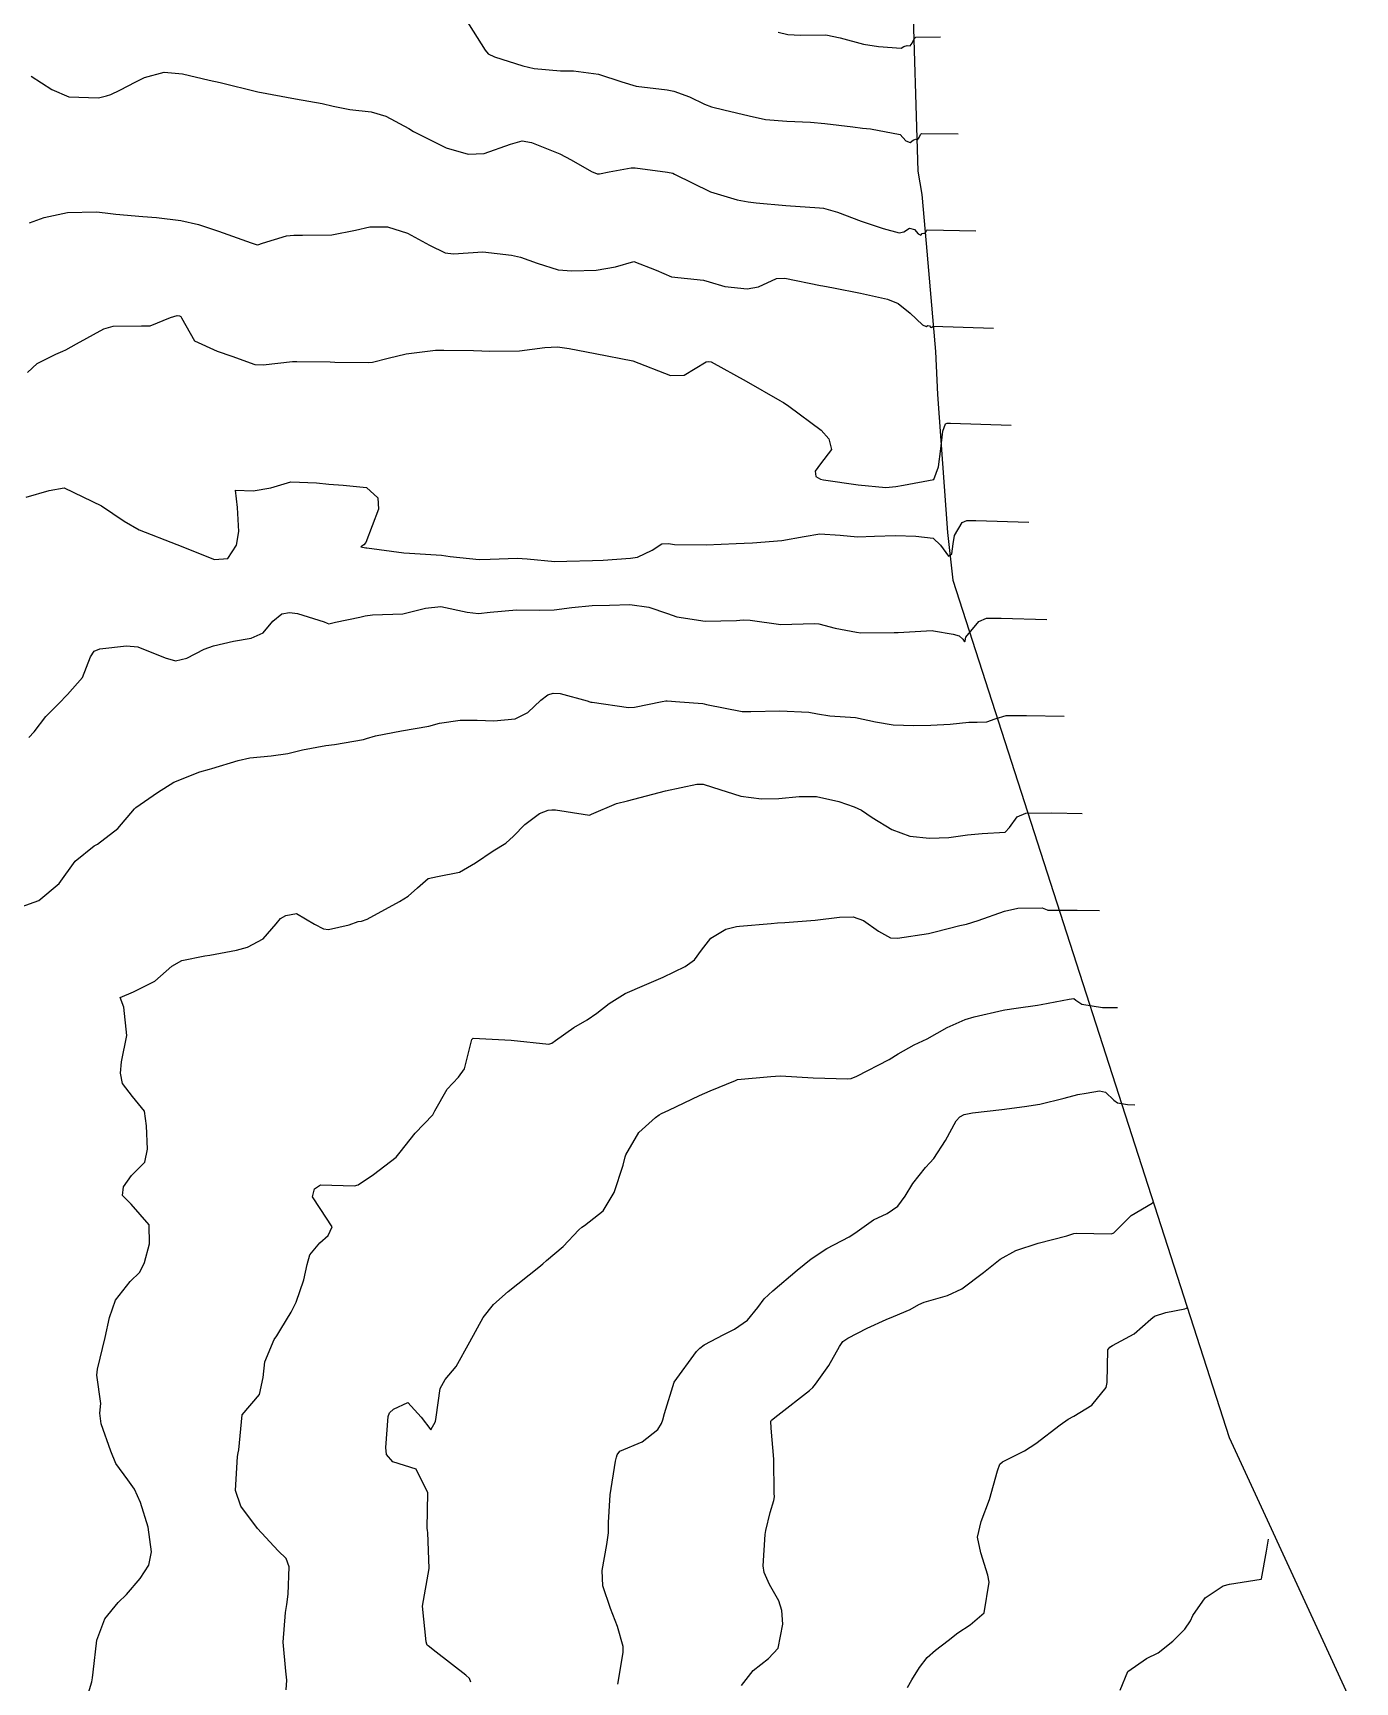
# Model space of a CAD drawing. Header units: metres. Extents: x 298520 to 308411, y 7433745 to 7450750.
# Drawn here: x 305035.6 to 305105.6, y 7438694.3 to 7438781.5 of the extents above; entities that cross this region are included whole.
import ezdxf

# ---------------------------------------------------------------- set-up
doc = ezdxf.new("R2010")
doc.units = ezdxf.units.M
doc.header["$LTSCALE"] = 10
for name, color, linetype in [('Area', 45, 'Continuous'), ('Curvas de Nivel 1m', 11, 'Continuous'), ('Curvas de Nivel 5m', 15, 'Continuous')]:
    doc.layers.add(name, color=color, linetype=linetype)

msp = doc.modelspace()

# ---------------------------------------------------------------- linework, layer by layer
at = {"layer": 'Area'}
msp.add_polyline3d([(305082.143, 7438784.121, 738.374), (305082.44, 7438774.238, 740.667), (305082.651, 7438772.993, 744.527), (305082.888, 7438770.398, 741.436), (305083.384, 7438764.698, 742.776), (305083.496, 7438762.425, 743.046), (305084.013, 7438755.114, 744.406), (305084.305, 7438752.6, 751.028), (305098.915, 7438707.239, 752.619), (305103.876, 7438696.494, 753.539), (305105.574, 7438692.784, 753.879)], dxfattribs=at)
at = {"layer": 'Curvas de Nivel 1m', "flags": 128}
for points, elevation in [([(305075.063, 7438781.583), (305075.577, 7438781.466), (305076.236, 7438781.424), (305077.577, 7438781.438), (305078.345, 7438781.292), (305079.572, 7438780.945), (305080.359, 7438780.827), (305081.57, 7438780.742), (305081.702, 7438780.821), (305081.881, 7438780.88), (305082.041, 7438780.855), (305082.155, 7438781.012), (305082.253, 7438781.24), (305082.341, 7438781.32), (305083.653, 7438781.34)], 739), ([(305035.543, 7438779.262), (305036.644, 7438778.559), (305037.529, 7438778.163), (305039.113, 7438778.11), (305039.53, 7438778.216), (305039.754, 7438778.295), (305040.233, 7438778.513), (305041.084, 7438778.96), (305041.543, 7438779.187), (305042.572, 7438779.465), (305043.546, 7438779.383), (305044.962, 7438779.038), (305045.54, 7438778.915), (305047.533, 7438778.43), (305049.529, 7438778.058), (305050.946, 7438777.807), (305051.526, 7438777.672), (305052.393, 7438777.503), (305053.523, 7438777.367), (305054.31, 7438777.137), (305055.515, 7438776.493), (305055.776, 7438776.327), (305057.504, 7438775.462), (305058.664, 7438775.136), (305059.502, 7438775.171), (305060.901, 7438775.663), (305061.509, 7438775.836), (305062.012, 7438775.751), (305063.502, 7438775.151), (305064.102, 7438774.834), (305065.192, 7438774.215), (305065.491, 7438774.084), (305065.61, 7438774.09), (305066.126, 7438774.204), (305067.278, 7438774.409), (305067.495, 7438774.413), (305069.207, 7438774.173), (305069.492, 7438774.118), (305069.581, 7438774.08), (305071.478, 7438773.134), (305072.886, 7438772.712), (305073.468, 7438772.609), (305073.902, 7438772.549), (305075.466, 7438772.408), (305077.246, 7438772.291), (305077.465, 7438772.267), (305078.2, 7438772.063), (305079.458, 7438771.595), (305080.612, 7438771.191), (305081.452, 7438770.977), (305081.701, 7438771.022), (305082.011, 7438771.221), (305082.266, 7438771.15), (305082.466, 7438770.914), (305082.599, 7438770.849), (305082.685, 7438770.927), (305082.758, 7438770.952), (305082.824, 7438770.941), (305082.871, 7438771.003), (305082.912, 7438771.099), (305082.948, 7438771.129), (305085.523, 7438771.07)], 741), ([(305035.452, 7438771.498), (305036.233, 7438771.784), (305037.458, 7438772.042), (305039.005, 7438772.074), (305039.458, 7438772.027), (305040.02, 7438771.952), (305041.456, 7438771.84), (305042.174, 7438771.774), (305043.454, 7438771.617), (305044.402, 7438771.415), (305045.449, 7438771.049), (305047.185, 7438770.433), (305047.442, 7438770.345), (305047.537, 7438770.334), (305047.775, 7438770.427), (305049.046, 7438770.815), (305049.447, 7438770.854), (305049.896, 7438770.852), (305051.448, 7438770.859), (305052.709, 7438771.108), (305053.452, 7438771.29), (305054.385, 7438771.279), (305055.449, 7438770.943), (305056.607, 7438770.318), (305057.437, 7438769.92), (305057.886, 7438769.856), (305059.438, 7438769.956), (305060.951, 7438769.783), (305061.434, 7438769.678), (305062.31, 7438769.371), (305063.424, 7438769.004), (305064.145, 7438768.951), (305065.425, 7438768.989), (305066.449, 7438769.179), (305067.432, 7438769.459), (305068.609, 7438768.994), (305069.42, 7438768.638), (305071.105, 7438768.457), (305071.417, 7438768.384), (305072.236, 7438768.132), (305073.412, 7438767.998), (305074.016, 7438768.111), (305074.969, 7438768.548), (305075.42, 7438768.563), (305077.3, 7438768.186), (305077.414, 7438768.166), (305077.983, 7438768.064), (305079.41, 7438767.772), (305080.836, 7438767.458), (305081.405, 7438767.228), (305082.048, 7438766.718), (305082.701, 7438766.097), (305082.892, 7438766.019), (305082.984, 7438766.062), (305083.057, 7438766.043), (305083.113, 7438765.977), (305083.152, 7438765.958), (305083.176, 7438765.98), (305083.197, 7438765.984), (305083.216, 7438765.984), (305083.23, 7438766.003), (305083.241, 7438766.028), (305086.453, 7438765.93)], 742), ([(305035.358, 7438763.572), (305035.87, 7438764.061), (305036.851, 7438764.555), (305037.221, 7438764.705), (305037.375, 7438764.783), (305037.936, 7438765.1), (305039.387, 7438765.884), (305039.874, 7438766.029), (305041.388, 7438766.048), (305041.835, 7438766.049), (305042.914, 7438766.485), (305043.274, 7438766.602), (305043.394, 7438766.585), (305043.463, 7438766.548), (305043.495, 7438766.478), (305044.176, 7438765.263), (305045.376, 7438764.71), (305046.161, 7438764.442), (305047.367, 7438764.005), (305047.814, 7438763.978), (305049.369, 7438764.162), (305049.605, 7438764.171), (305051.369, 7438764.137), (305051.614, 7438764.133), (305053.369, 7438764.101), (305053.6, 7438764.126), (305054.432, 7438764.344), (305055.375, 7438764.561), (305056.936, 7438764.756), (305057.377, 7438764.758), (305058.935, 7438764.736), (305059.377, 7438764.728), (305059.806, 7438764.712), (305061.378, 7438764.733), (305062.725, 7438764.901), (305063.38, 7438764.938), (305063.998, 7438764.849), (305065.377, 7438764.594), (305067.373, 7438764.19), (305069.362, 7438763.43), (305070.083, 7438763.438), (305071.251, 7438764.142), (305071.373, 7438764.171), (305071.52, 7438764.139), (305073.358, 7438763.118), (305075.141, 7438762.093), (305075.273, 7438762.021), (305075.342, 7438761.985), (305075.619, 7438761.808), (305077.327, 7438760.526), (305077.746, 7438760.066), (305077.878, 7438759.501), (305077.303, 7438758.752), (305077.016, 7438758.354), (305077.051, 7438758.072), (305077.292, 7438757.946), (305077.449, 7438757.91), (305079.289, 7438757.641), (305080.76, 7438757.501), (305081.288, 7438757.549), (305081.682, 7438757.623), (305083.292, 7438757.926), (305083.539, 7438758.597), (305083.663, 7438759.547), (305083.769, 7438760.474), (305083.903, 7438760.866), (305083.997, 7438760.904), (305084.178, 7438760.902), (305087.393, 7438760.79)], 743), ([(305035.277, 7438756.978), (305036.505, 7438757.334), (305037.282, 7438757.481), (305039.273, 7438756.53), (305040.466, 7438755.713), (305041.261, 7438755.262), (305043.253, 7438754.48), (305045.241, 7438753.682), (305045.948, 7438753.737), (305046.41, 7438754.438), (305046.533, 7438755.165), (305046.453, 7438756.438), (305046.357, 7438757.364), (305047.282, 7438757.315), (305048.222, 7438757.482), (305049.287, 7438757.804), (305050.642, 7438757.745), (305051.286, 7438757.671), (305052.04, 7438757.617), (305053.284, 7438757.497), (305053.886, 7438756.958), (305053.914, 7438756.35), (305053.255, 7438754.582), (305053.146, 7438754.47), (305052.986, 7438754.363), (305053.252, 7438754.309), (305053.304, 7438754.307), (305055.249, 7438754.042), (305055.555, 7438754.02), (305057.247, 7438753.909), (305057.703, 7438753.848), (305059.244, 7438753.686), (305059.818, 7438753.708), (305061.245, 7438753.763), (305061.785, 7438753.715), (305063.243, 7438753.589), (305063.878, 7438753.596), (305065.244, 7438753.629), (305065.803, 7438753.646), (305067.246, 7438753.753), (305067.62, 7438753.814), (305068.39, 7438754.179), (305068.91, 7438754.519), (305069.256, 7438754.526), (305069.577, 7438754.486), (305071.256, 7438754.456), (305072.842, 7438754.539), (305073.257, 7438754.552), (305073.708, 7438754.564), (305075.259, 7438754.698), (305076.437, 7438754.903), (305077.263, 7438755.037), (305078.344, 7438754.977), (305079.261, 7438754.89), (305080.15, 7438754.925), (305081.262, 7438754.951), (305082.345, 7438754.926), (305083.261, 7438754.818), (305083.643, 7438754.438), (305084.069, 7438753.863), (305084.249, 7438753.981), (305084.319, 7438754.52), (305084.39, 7438754.951), (305084.787, 7438755.64), (305085.037, 7438755.746), (305085.518, 7438755.744), (305088.323, 7438755.66)], 744), ([(305035.02, 7438735.313), (305035.941, 7438735.644), (305037.033, 7438736.55), (305037.866, 7438737.72), (305038.87, 7438738.532), (305038.991, 7438738.594), (305039.054, 7438738.63), (305040.124, 7438739.458), (305041.009, 7438740.501), (305041.084, 7438740.575), (305042.223, 7438741.358), (305043.097, 7438741.908), (305044.473, 7438742.459), (305044.97, 7438742.587), (305045.106, 7438742.626), (305046.502, 7438743.046), (305047.114, 7438743.197), (305048.231, 7438743.304), (305049.118, 7438743.417), (305049.9, 7438743.62), (305051.125, 7438743.848), (305051.597, 7438743.905), (305053.13, 7438744.171), (305053.278, 7438744.211), (305053.758, 7438744.351), (305055.136, 7438744.617), (305056.578, 7438744.876), (305057.14, 7438745.02), (305058.245, 7438745.195), (305059.142, 7438745.183), (305060.013, 7438745.148), (305061.143, 7438745.251), (305061.813, 7438745.587), (305062.51, 7438746.246), (305062.875, 7438746.523), (305063.157, 7438746.615), (305063.528, 7438746.606), (305064.964, 7438746.213), (305065.101, 7438746.159), (305065.152, 7438746.147), (305065.223, 7438746.138), (305067.15, 7438745.852), (305067.466, 7438745.871), (305068.932, 7438746.172), (305069.119, 7438746.205), (305069.153, 7438746.209), (305069.194, 7438746.21), (305069.85, 7438746.16), (305071.078, 7438746.067), (305071.152, 7438746.052), (305071.275, 7438746.015), (305073.148, 7438745.651), (305073.613, 7438745.651), (305075.149, 7438745.682), (305076.681, 7438745.61), (305077.147, 7438745.528), (305077.798, 7438745.412), (305079.146, 7438745.33), (305080.206, 7438745.096), (305081.142, 7438744.938), (305082.244, 7438744.907), (305083.142, 7438744.914), (305084.163, 7438744.969), (305085.144, 7438745.09), (305085.587, 7438745.082), (305086.097, 7438745.093), (305086.542, 7438745.264), (305087.118, 7438745.426), (305088.197, 7438745.434), (305090.193, 7438745.39)], 746), ([(305038.518, 7438693.548), (305038.751, 7438694.306), (305038.794, 7438694.526), (305038.827, 7438694.817), (305039.018, 7438696.523), (305039.441, 7438697.646), (305040.152, 7438698.506), (305040.587, 7438698.923), (305041.318, 7438699.771), (305041.767, 7438700.488), (305041.909, 7438701.188), (305041.731, 7438702.489), (305041.33, 7438703.806), (305041.011, 7438704.496), (305040.658, 7438704.992), (305040.024, 7438705.867), (305039.75, 7438706.514), (305039.251, 7438707.965), (305039.168, 7438708.523), (305039.224, 7438709.038), (305039.022, 7438710.526), (305039.054, 7438710.853), (305039.466, 7438712.519), (305039.687, 7438713.588), (305040.012, 7438714.511), (305040.783, 7438715.484), (305041.3, 7438715.983), (305041.548, 7438716.492), (305041.807, 7438717.491), (305041.786, 7438718.49), (305040.834, 7438719.588), (305040.378, 7438720.046), (305040.426, 7438720.506), (305040.849, 7438721.095), (305041.55, 7438721.8), (305041.691, 7438722.492), (305041.645, 7438723.728), (305041.538, 7438724.494), (305040.901, 7438725.28), (305040.367, 7438725.968), (305040.268, 7438726.51), (305040.315, 7438727.117), (305040.602, 7438728.505), (305040.45, 7438730), (305040.246, 7438730.511), (305040.966, 7438730.813), (305042.082, 7438731.379), (305042.98, 7438732.177), (305043.506, 7438732.472), (305044.723, 7438732.718), (305044.987, 7438732.754), (305046.414, 7438733.013), (305046.994, 7438733.171), (305047.813, 7438733.61), (305048.501, 7438734.415), (305048.737, 7438734.691), (305049.017, 7438734.858), (305049.583, 7438734.966), (305050.53, 7438734.387), (305051.009, 7438734.142), (305051.273, 7438734.113), (305052.363, 7438734.367), (305052.848, 7438734.529), (305053.015, 7438734.551), (305053.317, 7438734.657), (305055.026, 7438735.589), (305055.481, 7438735.873), (305055.972, 7438736.321), (305056.544, 7438736.808), (305057.039, 7438736.918), (305058.199, 7438737.14), (305059.046, 7438737.641), (305059.976, 7438738.276), (305060.646, 7438738.679), (305061.065, 7438739.047), (305061.657, 7438739.671), (305062.433, 7438740.247), (305062.899, 7438740.428), (305063.085, 7438740.451), (305063.284, 7438740.436), (305064.739, 7438740.215), (305065.082, 7438740.167), (305065.12, 7438740.172), (305065.183, 7438740.209), (305066.505, 7438740.78), (305067.09, 7438740.925), (305068.097, 7438741.176), (305069.096, 7438741.457), (305070.755, 7438741.801), (305071.099, 7438741.797), (305071.589, 7438741.644), (305073.093, 7438741.162), (305074.182, 7438741.019), (305075.092, 7438741.047), (305076.165, 7438741.155), (305077.094, 7438741.155), (305078.265, 7438740.884), (305079.088, 7438740.601), (305079.465, 7438740.423), (305080.024, 7438740.036), (305081.074, 7438739.395), (305082.025, 7438739.054), (305083.067, 7438738.939), (305084.085, 7438738.972), (305085.07, 7438739.129), (305085.851, 7438739.188), (305087.073, 7438739.256), (305087.3, 7438739.503), (305087.705, 7438740.072), (305088.159, 7438740.265), (305089.536, 7438740.281), (305091.133, 7438740.25)], 747), ([(305049.04, 7438693.887), (305049.061, 7438694.402), (305049.007, 7438694.873), (305048.873, 7438696.405), (305049, 7438697.98), (305049.066, 7438698.403), (305049.135, 7438698.948), (305049.2, 7438700.401), (305049.03, 7438700.827), (305048.611, 7438701.248), (305047.522, 7438702.421), (305046.641, 7438703.605), (305046.35, 7438704.435), (305046.461, 7438706.224), (305046.5, 7438706.432), (305046.521, 7438706.585), (305046.703, 7438708.43), (305047.62, 7438709.515), (305047.815, 7438710.419), (305047.906, 7438711.244), (305048.4, 7438712.413), (305048.536, 7438712.622), (305048.751, 7438712.96), (305049.295, 7438713.872), (305049.561, 7438714.398), (305049.974, 7438715.581), (305050.141, 7438716.39), (305050.292, 7438716.897), (305050.81, 7438717.528), (305051.263, 7438717.929), (305051.469, 7438718.374), (305050.833, 7438719.345), (305050.424, 7438719.971), (305050.53, 7438720.385), (305050.845, 7438720.607), (305052.653, 7438720.554), (305052.845, 7438720.606), (305053.649, 7438721.146), (305054.86, 7438722.067), (305055.069, 7438722.328), (305055.853, 7438723.346), (305056.787, 7438724.311), (305056.833, 7438724.371), (305056.895, 7438724.513), (305057.546, 7438725.664), (305058.152, 7438726.298), (305058.469, 7438726.743), (305058.862, 7438728.291), (305058.889, 7438728.336), (305058.934, 7438728.357), (305060.933, 7438728.26), (305062.931, 7438728.05), (305063.078, 7438728.092), (305063.287, 7438728.236), (305064.249, 7438728.922), (305064.95, 7438729.331), (305065.474, 7438729.694), (305066.127, 7438730.203), (305066.968, 7438730.723), (305067.981, 7438731.172), (305068.977, 7438731.599), (305070.136, 7438732.153), (305070.63, 7438732.504), (305070.996, 7438733.012), (305071.49, 7438733.651), (305072.288, 7438734.127), (305072.86, 7438734.276), (305073.015, 7438734.294), (305074.69, 7438734.429), (305075.016, 7438734.458), (305075.41, 7438734.488), (305077.018, 7438734.61), (305078.309, 7438734.768), (305079.02, 7438734.776), (305079.573, 7438734.596), (305080.373, 7438734.03), (305081.008, 7438733.679), (305081.372, 7438733.651), (305083.012, 7438733.906), (305083.091, 7438733.92), (305083.361, 7438733.997), (305084.678, 7438734.321), (305085.017, 7438734.398), (305085.641, 7438734.593), (305087.024, 7438735.083), (305087.733, 7438735.236), (305089.026, 7438735.252), (305089.281, 7438735.155), (305089.319, 7438735.139), (305090.874, 7438735.134), (305092.063, 7438735.11)], 748), ([(305058.8, 7438694.286), (305058.728, 7438694.481), (305058.537, 7438694.658), (305056.973, 7438695.882), (305056.552, 7438696.209), (305056.497, 7438696.255), (305056.467, 7438696.311), (305056.441, 7438696.425), (305056.245, 7438698.315), (305056.603, 7438700.31), (305056.53, 7438702.219), (305056.514, 7438702.312), (305056.49, 7438702.447), (305056.532, 7438704.312), (305055.903, 7438705.559), (305054.669, 7438705.954), (305054.347, 7438706.343), (305054.313, 7438706.709), (305054.423, 7438708.343), (305054.502, 7438708.545), (305054.707, 7438708.736), (305055.467, 7438709.085), (305056.167, 7438708.318), (305056.693, 7438707.634), (305056.925, 7438708.082), (305056.973, 7438708.307), (305057.188, 7438709.836), (305057.439, 7438710.303), (305058.032, 7438710.995), (305058.743, 7438712.29), (305059.459, 7438713.583), (305060.002, 7438714.272), (305060.78, 7438714.964), (305062.403, 7438716.244), (305062.608, 7438716.429), (305062.798, 7438716.605), (305063.692, 7438717.349), (305064.518, 7438718.223), (305064.67, 7438718.366), (305064.816, 7438718.45), (305065.809, 7438719.225), (305066.389, 7438720.197), (305066.857, 7438721.641), (305066.965, 7438722.086), (305066.999, 7438722.189), (305067.694, 7438723.368), (305068.573, 7438724.173), (305068.761, 7438724.304), (305068.895, 7438724.377), (305069.282, 7438724.55), (305070.905, 7438725.334), (305071.471, 7438725.57), (305072.796, 7438726.121), (305072.871, 7438726.163), (305072.913, 7438726.177), (305074.676, 7438726.342), (305074.916, 7438726.359), (305075.183, 7438726.364), (305076.915, 7438726.267), (305078.75, 7438726.216), (305078.915, 7438726.235), (305079.22, 7438726.349), (305080.925, 7438727.229), (305081.412, 7438727.531), (305082.248, 7438728.007), (305082.717, 7438728.222), (305082.938, 7438728.333), (305084.006, 7438728.931), (305084.954, 7438729.356), (305085.436, 7438729.492), (305086.961, 7438729.845), (305087.052, 7438729.859), (305087.642, 7438729.943), (305088.785, 7438730.111), (305088.965, 7438730.139), (305090.451, 7438730.425), (305090.695, 7438730.454), (305090.809, 7438730.38), (305091.119, 7438730.159), (305092.21, 7438729.991), (305093.003, 7438729.98)], 749), ([(305073.122, 7438694.114), (305073.745, 7438694.904), (305074.547, 7438695.537), (305075.054, 7438696.092), (305075.301, 7438697.36), (305075.253, 7438698.09), (305075.091, 7438698.596), (305074.597, 7438699.462), (305074.312, 7438700.103), (305074.261, 7438700.449), (305074.366, 7438702.103), (305074.404, 7438702.324), (305074.64, 7438703.267), (305074.838, 7438703.909), (305074.86, 7438704.097), (305074.854, 7438704.296), (305074.825, 7438706.098), (305074.697, 7438707.735), (305074.673, 7438708.1), (305074.681, 7438708.123), (305074.703, 7438708.151), (305075.034, 7438708.423), (305076.719, 7438709.725), (305076.901, 7438709.888), (305077.041, 7438710.067), (305077.747, 7438711.046), (305078.309, 7438712.054), (305078.485, 7438712.315), (305078.75, 7438712.493), (305079.774, 7438713.018), (305080.765, 7438713.486), (305081.153, 7438713.63), (305082.049, 7438714.007), (305082.502, 7438714.276), (305082.777, 7438714.401), (305084.015, 7438714.753), (305084.784, 7438715.105), (305085.914, 7438715.963), (305086.8, 7438716.665), (305087.624, 7438717.122), (305088.809, 7438717.523), (305090.326, 7438717.907), (305090.694, 7438718.023), (305090.815, 7438718.049), (305092.693, 7438718.003), (305092.816, 7438718.068), (305093.727, 7438718.973), (305094.84, 7438719.638), (305094.893, 7438719.69)], 751), ([(305081.9, 7438694.006), (305082.127, 7438694.414), (305082.544, 7438695.063), (305082.943, 7438695.602), (305083.389, 7438695.992), (305084.048, 7438696.498), (305084.567, 7438696.907), (305085.214, 7438697.33), (305085.95, 7438697.959), (305086.222, 7438699.578), (305086.154, 7438699.957), (305085.78, 7438701.128), (305085.608, 7438701.965), (305085.8, 7438702.798), (305086.23, 7438703.956), (305086.668, 7438705.475), (305086.791, 7438705.829), (305086.931, 7438705.947), (305088.088, 7438706.527), (305088.683, 7438706.923), (305089.974, 7438707.911), (305090.398, 7438708.204), (305090.7, 7438708.36), (305091.66, 7438708.939), (305092.409, 7438709.883), (305092.469, 7438710.139), (305092.496, 7438711.882), (305092.604, 7438712.023), (305092.746, 7438712.102), (305093.898, 7438712.726), (305094.768, 7438713.501), (305094.967, 7438713.66), (305095.561, 7438713.848), (305096.567, 7438714.041), (305096.653, 7438714.077), (305096.683, 7438714.11)], 752), ([(305093.148, 7438693.874), (305093.563, 7438694.85), (305094.55, 7438695.553), (305095.161, 7438695.851), (305095.941, 7438696.461), (305096.572, 7438697.093), (305096.865, 7438697.541), (305096.996, 7438697.826), (305097.649, 7438698.763), (305098.599, 7438699.382), (305098.929, 7438699.477), (305100.602, 7438699.736), (305100.633, 7438699.759), (305100.898, 7438701.225), (305101.003, 7438701.85)], 753)]:
    msp.add_lwpolyline(points, dxfattribs=dict(at, elevation=elevation))
at = {"layer": 'Curvas de Nivel 5m', "flags": 128}
for points, elevation in [([(305058.499, 7438782.301), (305059.566, 7438780.635), (305059.716, 7438780.439), (305060.046, 7438780.283), (305061.556, 7438779.806), (305062.149, 7438779.659), (305063.552, 7438779.544), (305064.237, 7438779.546), (305065.55, 7438779.364), (305066.791, 7438778.95), (305067.541, 7438778.727), (305069.182, 7438778.53), (305069.537, 7438778.465), (305070.363, 7438778.158), (305071.157, 7438777.774), (305071.528, 7438777.634), (305072.189, 7438777.47), (305073.523, 7438777.153), (305074.383, 7438776.969), (305075.521, 7438776.875), (305076.77, 7438776.828), (305077.52, 7438776.755), (305079.004, 7438776.569), (305079.518, 7438776.513), (305079.95, 7438776.477), (305081.514, 7438776.178), (305081.819, 7438775.84), (305082.047, 7438775.74), (305082.194, 7438775.873), (305082.319, 7438775.916), (305082.433, 7438775.898), (305082.513, 7438776.006), (305082.583, 7438776.168), (305082.645, 7438776.221), (305084.583, 7438776.2)], 740), ([(305035.418, 7438744.278), (305035.709, 7438744.564), (305036.313, 7438745.386), (305037.149, 7438746.208), (305037.312, 7438746.388), (305037.474, 7438746.547), (305038.255, 7438747.446), (305038.676, 7438748.535), (305038.871, 7438748.839), (305039.179, 7438748.965), (305040.579, 7438749.112), (305041.181, 7438749.071), (305042.638, 7438748.485), (305043.171, 7438748.327), (305043.771, 7438748.471), (305044.697, 7438748.94), (305045.183, 7438749.118), (305046.251, 7438749.375), (305047.189, 7438749.53), (305047.81, 7438749.807), (305048.333, 7438750.419), (305048.803, 7438750.818), (305049.208, 7438750.887), (305049.631, 7438750.828), (305051.037, 7438750.382), (305051.202, 7438750.311), (305051.295, 7438750.285), (305051.647, 7438750.376), (305052.928, 7438750.641), (305053.206, 7438750.703), (305053.608, 7438750.755), (305055.208, 7438750.819), (305056.409, 7438751.12), (305057.212, 7438751.206), (305058.607, 7438750.898), (305059.208, 7438750.835), (305059.831, 7438750.902), (305061.211, 7438751.019), (305062.453, 7438751.005), (305063.211, 7438751.022), (305064.137, 7438751.151), (305065.213, 7438751.259), (305066.143, 7438751.272), (305067.214, 7438751.301), (305068.226, 7438751.167), (305069.209, 7438750.822), (305069.693, 7438750.648), (305071.206, 7438750.421), (305072.863, 7438750.467), (305073.207, 7438750.499), (305073.576, 7438750.484), (305075.205, 7438750.255), (305076.969, 7438750.309), (305077.205, 7438750.284), (305078.08, 7438750.061), (305079.2, 7438749.836), (305079.43, 7438749.816), (305081.2, 7438749.819), (305081.401, 7438749.817), (305083.202, 7438749.925), (305083.279, 7438749.922), (305084.323, 7438749.731), (305084.639, 7438749.655), (305084.821, 7438749.464), (305084.919, 7438749.336), (305084.959, 7438749.367), (305084.975, 7438749.493), (305084.993, 7438749.58), (305085.671, 7438750.413), (305086.078, 7438750.584), (305086.858, 7438750.587), (305089.263, 7438750.52)], 745), ([(305066.585, 7438694.189), (305066.866, 7438695.871), (305066.865, 7438696.187), (305066.569, 7438697.235), (305066.182, 7438698.196), (305065.779, 7438699.386), (305065.751, 7438700.203), (305065.991, 7438701.574), (305066.078, 7438702.198), (305066.091, 7438702.738), (305066.17, 7438704.197), (305066.459, 7438705.981), (305066.506, 7438706.193), (305066.545, 7438706.322), (305066.678, 7438706.511), (305067.862, 7438707.002), (305068.695, 7438707.652), (305068.884, 7438707.983), (305068.959, 7438708.166), (305069.05, 7438708.508), (305069.565, 7438710.157), (305070.739, 7438711.795), (305070.913, 7438711.967), (305071.152, 7438712.136), (305072.188, 7438712.689), (305072.756, 7438712.969), (305073.433, 7438713.443), (305073.98, 7438714.108), (305074.314, 7438714.568), (305074.782, 7438714.998), (305076.071, 7438716.081), (305076.799, 7438716.692), (305077.627, 7438717.24), (305078.811, 7438717.846), (305079.115, 7438718.045), (305080.099, 7438718.755), (305080.829, 7438719.086), (305081.382, 7438719.467), (305081.773, 7438720.011), (305082.181, 7438720.675), (305082.858, 7438721.529), (305083.087, 7438721.771), (305083.291, 7438721.996), (305083.919, 7438722.948), (305084.484, 7438723.984), (305084.678, 7438724.199), (305084.896, 7438724.32), (305085.335, 7438724.411), (305086.899, 7438724.592), (305088.09, 7438724.75), (305088.902, 7438724.88), (305090.183, 7438725.188), (305090.908, 7438725.382), (305091.346, 7438725.458), (305092.063, 7438725.581), (305092.374, 7438725.5), (305092.821, 7438725.092), (305093.004, 7438724.946), (305093.547, 7438724.848), (305093.933, 7438724.84)], 750)]:
    msp.add_lwpolyline(points, dxfattribs=dict(at, elevation=elevation))

doc.saveas('drawing.dxf')
